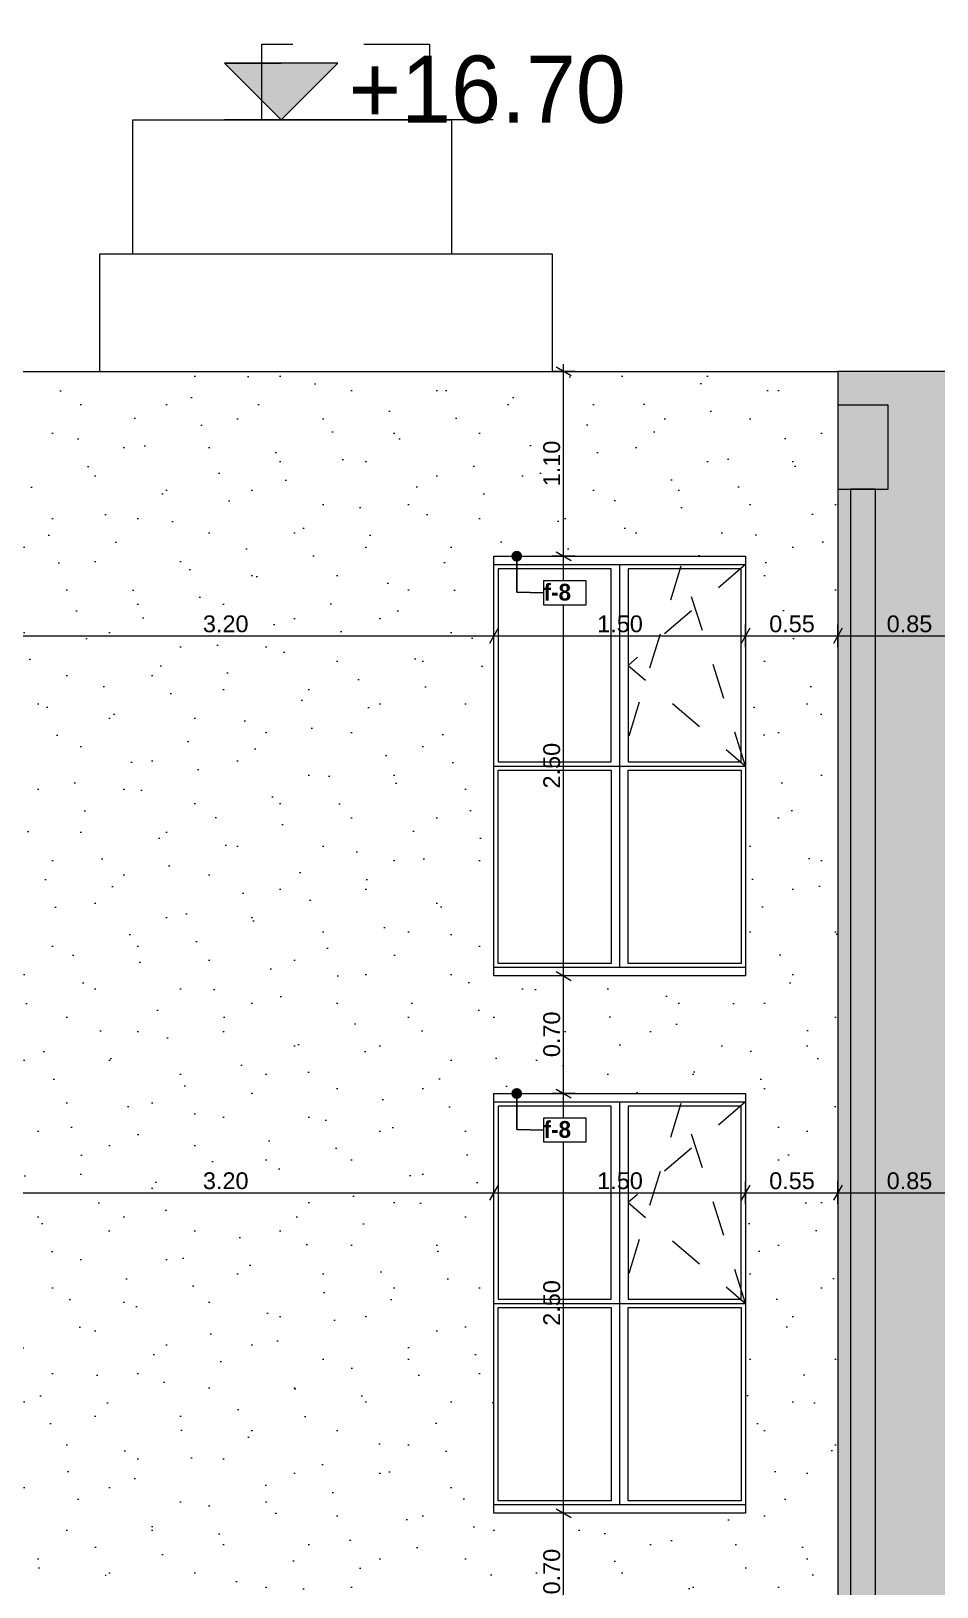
# Model space of a CAD drawing. Header units: millimetres. Extents: x 475206255 to 476720147, y 4620882299 to 4621447368.
# Drawn here: x 475463477 to 475468875, y 4621138506 to 4621147772 of the extents above; entities that cross this region are included whole.
import ezdxf

# ---------------------------------------------------------------- set-up
doc = ezdxf.new("R2010")
doc.units = ezdxf.units.MM
doc.header["$MEASUREMENT"] = 0
doc.set_wipeout_variables(frame=1)
doc.linetypes.add('Dashed', pattern=[423.333333, 211.666667, -211.666667])
doc.linetypes.add('Long Dashed', pattern=[1058.333302, 634.99999, -423.333311])
for name, color, linetype, lineweight in [('0_Pen_No__1_Pen_No__250', 7, 'Continuous', 0), ('0_Pen_No__250_Pen_No__142', 142, 'Continuous', 0), ('0_Pen_No__7_Pen_No__250', 7, 'Continuous', 0), ('Dimensioning - General_Pen_No__142', 142, 'Continuous', 0), ('New_2D Drafting - General_Pen_No__1_Pen_No__253', 252, 'Continuous', 0), ('New_2D Drafting - General_Pen_No__30_Pen_No__9_Pen_No__9_Pen_No__253', 252, 'Continuous', 0), ('New_2D Drafting - General_Pen_No__30_Pen_No__9_Pen_No__9_Pen_No__255', 255, 'Continuous', 0), ('New_2D Drafting - General_Pen_No__30_Pen_No__9_Pen_No__9_Pen_No__42', 250, 'Continuous', 0), ('New_2D Drafting - General_Pen_No__30_Pen_No__9_Pen_No__9_Pen_No__7', 7, 'Continuous', 0), ('New_2D Drafting - General_Pen_No__7_Pen_No__250', 7, 'Continuous', 0), ('New_Annotation - Label_Pen_No__1', 1, 'Continuous', 0), ('New_Structural - Bearing_Pen_No__7', 7, 'Continuous', 0), ('Structural - Bearing_Pen_No__7_Pen_No__7_Pen_No__7', 7, 'Continuous', 0), ('zoma_Pen_No__142', 142, 'Continuous', 0), ('zoma_Pen_No__1_Pen_No__142', 142, 'Continuous', 0)]:
    doc.layers.add(name, color=color, linetype=linetype, lineweight=lineweight)
doc.layers.add('Dimensioning - General', color=7, linetype='Continuous')
doc.layers.add('zoma', color=7, linetype='Continuous')
doc.styles.add('GENERATED_STYLE_2', font='arial.ttf')
doc.styles.add('GENERATED_STYLE_4', font='ACADMTAV.TTF')
doc.styles.add('GENERATED_STYLE_5', font='')
doc.styles.get('GENERATED_STYLE_5').set_extended_font_data('Avaza', bold=True)
doc.dimstyles.new('GENERATED_STYLE__1', dxfattribs={"dimtxt": 100, "dimasz": 68.640772, "dimexe": 0.18, "dimexo": 0.0625, "dimgap": 0, "dimtad": 1, "dimlfac": 0.001, "dimzin": 0, "dimdsep": 46, "dimtxsty": 'GENERATED_STYLE_2', "dimblk": 'ARROWHEAD_2', "dimblk1": 'ARROWHEAD_2', "dimblk2": 'ARROWHEAD_2', "dimcen": 0.09, "dimse1": 1, "dimse2": 1, "dimclrd": 142, "dimclre": 142, "dimclrt": 142, "dimadec": 0, "dimazin": 0, "dimtfac": 1, "dimtdec": 4, "dimtmove": 0, "dimatfit": 3, "dimfxl": 1, "dimtolj": 1, "dimtzin": 0, "dimarcsym": 0})
doc.dimstyles.new('GENERATED_STYLE__18', dxfattribs={"dimtxt": 100, "dimasz": 68.640772, "dimexe": 0.18, "dimexo": 0.0625, "dimgap": 0, "dimtad": 1, "dimtih": 1, "dimtoh": 1, "dimlfac": 0.001, "dimzin": 0, "dimdsep": 46, "dimtxsty": 'GENERATED_STYLE_2', "dimblk": 'ARROWHEAD_2', "dimblk1": 'ARROWHEAD_2', "dimblk2": 'ARROWHEAD_2', "dimcen": 0.09, "dimse1": 1, "dimse2": 1, "dimclrd": 142, "dimclre": 142, "dimclrt": 142, "dimadec": 0, "dimazin": 0, "dimtfac": 1, "dimtdec": 4, "dimtmove": 0, "dimatfit": 3, "dimfxl": 1, "dimtolj": 1, "dimtzin": 0, "dimarcsym": 0})
doc.dimstyles.new('GENERATED_STYLE__3', dxfattribs={"dimtxt": 200, "dimasz": 64.421331, "dimexe": 0.18, "dimexo": 3, "dimgap": 0, "dimtad": 1, "dimtih": 1, "dimtoh": 1, "dimlfac": 0.001, "dimzin": 0, "dimdsep": 46, "dimtxsty": 'GENERATED_STYLE_2', "dimblk": 'ARROWHEAD_2', "dimblk1": 'ARROWHEAD_2', "dimblk2": 'ARROWHEAD_2', "dimcen": 0.09, "dimclrd": 142, "dimclre": 142, "dimclrt": 142, "dimadec": 0, "dimazin": 0, "dimtfac": 1, "dimtdec": 4, "dimtmove": 0, "dimatfit": 3, "dimfxl": 1, "dimtolj": 1, "dimtzin": 0, "dimarcsym": 0})
doc.dimstyles.new('GENERATED_STYLE__33', dxfattribs={"dimtxt": 0.18, "dimasz": 127.68, "dimexe": 0.18, "dimexo": 0.0625, "dimgap": 0, "dimtad": 0, "dimtih": 1, "dimtoh": 1, "dimdec": 4, "dimzin": 0, "dimdsep": 46, "dimcen": 0.09, "dimadec": 0, "dimazin": 0, "dimtfac": 1, "dimtdec": 4, "dimtmove": 0, "dimatfit": 3, "dimldrblk": 'ARROWHEAD_11', "dimfxl": 1, "dimtolj": 1, "dimtzin": 0, "dimarcsym": 0})

# ---------------------------------------------------------------- blocks, each defined once
blk = doc.blocks.new('*D558', base_point=(475826095.8, 4621095193.2))
at = {"layer": 'Dimensioning - General_Pen_No__142', "color": 142, "linetype": 'Continuous', "lineweight": 0, "transparency": 16777216}
for p, q in [((475466605.7, 4621138970.9), (475466696, 4621138918.8)), ((475466718.6, 4621138944.9), (475466583.1, 4621138944.9)), ((475466650.9, 4621138244.9), (475466650.9, 4621138944.9)), ((475466718.6, 4621138244.9), (475466583.1, 4621138244.9)), ((475466605.7, 4621138270.9), (475466696, 4621138218.8))]:
    blk.add_line(p, q, dxfattribs=at)
at = {"layer": 'Dimensioning - General_Pen_No__142', "color": 142, "lineweight": 0, "transparency": 16777216, "insert": (475466630.9, 4621138461.4), "char_height": 100, "attachment_point": 7, "rotation": 90, "style": 'GENERATED_STYLE_2'}
blk.add_mtext('\\A1;{\\pql;\\fArial|b0|i0|c204|p0;\\W1.000000;0.70}', dxfattribs=at)
blk = doc.blocks.new('ARROWHEAD_2')
at = {"color": 0, "linetype": 'Continuous', "lineweight": 0}
for p, q in [((0, 0), (-1, 0)), ((-0.38, -0.66), (0.38, 0.66))]:
    blk.add_line(p, q, dxfattribs=at)
blk = doc.blocks.new('*D559', base_point=(475826095.8, 4621095193.2))
at = {"layer": 'Dimensioning - General_Pen_No__142', "color": 142, "linetype": 'Continuous', "lineweight": 0, "transparency": 16777216}
for p, q in [((475466605.7, 4621141470.9), (475466696, 4621141418.8)), ((475466718.6, 4621141444.9), (475466583.1, 4621141444.9)), ((475466650.9, 4621138944.9), (475466650.9, 4621141444.9)), ((475466605.7, 4621138970.9), (475466696, 4621138918.8)), ((475466718.6, 4621138944.9), (475466583.1, 4621138944.9))]:
    blk.add_line(p, q, dxfattribs=at)
at = {"layer": 'Dimensioning - General_Pen_No__142', "color": 142, "lineweight": 0, "transparency": 16777216, "insert": (475466630.9, 4621140061.4), "char_height": 100, "attachment_point": 7, "rotation": 90, "style": 'GENERATED_STYLE_2'}
blk.add_mtext('\\A1;{\\pql;\\fArial|b0|i0|c204|p0;\\W1.000000;2.50}', dxfattribs=at)
blk = doc.blocks.new('*D560', base_point=(475826095.8, 4621095193.2))
at = {"layer": 'Dimensioning - General_Pen_No__142', "color": 142, "linetype": 'Continuous', "lineweight": 0, "transparency": 16777216}
for p, q in [((475466718.6, 4621142144.9), (475466583.1, 4621142144.9)), ((475466605.7, 4621142170.9), (475466696, 4621142118.8)), ((475466650.9, 4621141444.9), (475466650.9, 4621142144.9)), ((475466605.7, 4621141470.9), (475466696, 4621141418.8)), ((475466718.6, 4621141444.9), (475466583.1, 4621141444.9))]:
    blk.add_line(p, q, dxfattribs=at)
at = {"layer": 'Dimensioning - General_Pen_No__142', "color": 142, "lineweight": 0, "transparency": 16777216, "insert": (475466630.9, 4621141661.4), "char_height": 100, "attachment_point": 7, "rotation": 90, "style": 'GENERATED_STYLE_2'}
blk.add_mtext('\\A1;{\\pql;\\fArial|b0|i0|c204|p0;\\W1.000000;0.70}', dxfattribs=at)
blk = doc.blocks.new('*D561', base_point=(475826095.8, 4621095193.2))
at = {"layer": 'Dimensioning - General_Pen_No__142', "color": 142, "linetype": 'Continuous', "lineweight": 0, "transparency": 16777216}
for p, q in [((475466718.6, 4621144644.9), (475466583.1, 4621144644.9)), ((475466605.7, 4621144670.9), (475466696, 4621144618.8)), ((475466650.9, 4621142144.9), (475466650.9, 4621144644.9)), ((475466718.6, 4621142144.9), (475466583.1, 4621142144.9)), ((475466605.7, 4621142170.9), (475466696, 4621142118.8))]:
    blk.add_line(p, q, dxfattribs=at)
at = {"layer": 'Dimensioning - General_Pen_No__142', "color": 142, "lineweight": 0, "transparency": 16777216, "insert": (475466630.9, 4621143261.4), "char_height": 100, "attachment_point": 7, "rotation": 90, "style": 'GENERATED_STYLE_2'}
blk.add_mtext('\\A1;{\\pql;\\fArial|b0|i0|c204|p0;\\W1.000000;2.50}', dxfattribs=at)
blk = doc.blocks.new('*D562', base_point=(475826095.8, 4621095193.2))
at = {"layer": 'Dimensioning - General_Pen_No__142', "color": 142, "linetype": 'Continuous', "lineweight": 0, "transparency": 16777216}
for p, q in [((475466718.6, 4621145744.5), (475466583.1, 4621145744.5)), ((475466696, 4621145718.4), (475466605.7, 4621145770.5)), ((475466650.9, 4621145744.5), (475466650.9, 4621145788.6)), ((475466650.9, 4621144644.9), (475466650.9, 4621145744.5)), ((475466718.6, 4621144644.9), (475466583.1, 4621144644.9)), ((475466605.7, 4621144670.9), (475466696, 4621144618.8))]:
    blk.add_line(p, q, dxfattribs=at)
at = {"layer": 'Dimensioning - General_Pen_No__142', "color": 142, "lineweight": 0, "transparency": 16777216, "insert": (475466630.9, 4621145061.2), "char_height": 100, "attachment_point": 7, "rotation": 90, "style": 'GENERATED_STYLE_2'}
blk.add_mtext('\\A1;{\\pql;\\fArial|b0|i0|c204|p0;\\W1.000000;1.10}', dxfattribs=at)
blk = doc.blocks.new('*D580', base_point=(475826095.8, 4621095193.2))
at = {"layer": 'Dimensioning - General_Pen_No__142', "color": 142, "linetype": 'Continuous', "lineweight": 0, "transparency": 16777216}
for p, q in [((475483423.3, 4621140444.9), (475483287.8, 4621140444.9)), ((475483310.4, 4621140470.9), (475483400.7, 4621140418.8)), ((475483355.6, 4621137944.9), (475483355.6, 4621140444.9)), ((475483423.3, 4621137944.9), (475483287.8, 4621137944.9)), ((475483310.4, 4621137970.9), (475483400.7, 4621137918.8))]:
    blk.add_line(p, q, dxfattribs=at)
at = {"layer": 'Dimensioning - General_Pen_No__142', "color": 142, "lineweight": 0, "transparency": 16777216, "insert": (475483335.6, 4621139061.4), "char_height": 100, "attachment_point": 7, "rotation": 90, "style": 'GENERATED_STYLE_2'}
blk.add_mtext('\\A1;{\\pql;\\fArial|b0|i0|c204|p0;\\W1.000000;2.50}', dxfattribs=at)
blk = doc.blocks.new('*D581', base_point=(475826095.8, 4621095193.2))
at = {"layer": 'Dimensioning - General_Pen_No__142', "color": 142, "linetype": 'Continuous', "lineweight": 0, "transparency": 16777216}
for p, q in [((475483310.4, 4621141170.9), (475483400.7, 4621141118.8)), ((475483423.3, 4621141144.9), (475483287.8, 4621141144.9)), ((475483355.6, 4621140444.9), (475483355.6, 4621141144.9)), ((475483423.3, 4621140444.9), (475483287.8, 4621140444.9)), ((475483310.4, 4621140470.9), (475483400.7, 4621140418.8))]:
    blk.add_line(p, q, dxfattribs=at)
at = {"layer": 'Dimensioning - General_Pen_No__142', "color": 142, "lineweight": 0, "transparency": 16777216, "insert": (475483335.6, 4621140661.4), "char_height": 100, "attachment_point": 7, "rotation": 90, "style": 'GENERATED_STYLE_2'}
blk.add_mtext('\\A1;{\\pql;\\fArial|b0|i0|c204|p0;\\W1.000000;0.70}', dxfattribs=at)
blk = doc.blocks.new('*D582', base_point=(475826095.8, 4621095193.2))
at = {"layer": 'Dimensioning - General_Pen_No__142', "color": 142, "linetype": 'Continuous', "lineweight": 0, "transparency": 16777216}
for p, q in [((475483310.4, 4621143670.9), (475483400.7, 4621143618.8)), ((475483423.3, 4621143644.9), (475483287.8, 4621143644.9)), ((475483355.6, 4621141144.9), (475483355.6, 4621143644.9)), ((475483310.4, 4621141170.9), (475483400.7, 4621141118.8)), ((475483423.3, 4621141144.9), (475483287.8, 4621141144.9))]:
    blk.add_line(p, q, dxfattribs=at)
at = {"layer": 'Dimensioning - General_Pen_No__142', "color": 142, "lineweight": 0, "transparency": 16777216, "insert": (475483335.6, 4621142261.4), "char_height": 100, "attachment_point": 7, "rotation": 90, "style": 'GENERATED_STYLE_2'}
blk.add_mtext('\\A1;{\\pql;\\fArial|b0|i0|c204|p0;\\W1.000000;2.50}', dxfattribs=at)
blk = doc.blocks.new('*D583', base_point=(475826095.8, 4621095193.2))
at = {"layer": 'Dimensioning - General_Pen_No__142', "color": 142, "linetype": 'Continuous', "lineweight": 0, "transparency": 16777216}
for p, q in [((475483355.6, 4621144744.5), (475483355.6, 4621144788.6)), ((475483423.3, 4621144744.5), (475483287.8, 4621144744.5)), ((475483400.7, 4621144718.4), (475483310.4, 4621144770.5)), ((475483355.6, 4621143644.9), (475483355.6, 4621144744.5)), ((475483310.4, 4621143670.9), (475483400.7, 4621143618.8)), ((475483423.3, 4621143644.9), (475483287.8, 4621143644.9))]:
    blk.add_line(p, q, dxfattribs=at)
at = {"layer": 'Dimensioning - General_Pen_No__142', "color": 142, "lineweight": 0, "transparency": 16777216, "insert": (475483335.6, 4621144061.2), "char_height": 100, "attachment_point": 7, "rotation": 90, "style": 'GENERATED_STYLE_2'}
blk.add_mtext('\\A1;{\\pql;\\fArial|b0|i0|c204|p0;\\W1.000000;1.10}', dxfattribs=at)
blk = doc.blocks.new('*D1545', base_point=(475826095.8, 4621095193.2))
at = {"layer": 'zoma_Pen_No__142', "color": 142, "linetype": 'Continuous', "lineweight": 0, "transparency": 16777216}
for p, q in [((475461409, 4621128812.1), (475461360.1, 4621128727.4)), ((475461384.6, 4621128706.2), (475461384.6, 4621128833.3)), ((475461384.6, 4621128769.8), (475467884.6, 4621128769.8)), ((475467909, 4621128812.1), (475467860.1, 4621128727.4)), ((475467884.6, 4621128706.2), (475467884.6, 4621128833.3))]:
    blk.add_line(p, q, dxfattribs=at)
at = {"layer": 'zoma_Pen_No__142', "color": 142, "lineweight": 0, "transparency": 16777216, "char_height": 200, "attachment_point": 7, "style": 'GENERATED_STYLE_2'}
for s, insert in [('\\A1;{\\pql;\\fArial|b0|i0|c204|p0;\\W1.000000;6.50}', (475464367.7, 4621128809.8)), ('\\A1;{\\pql;\\fArial|b0|i0|c204|p0;\\W1.000000;0.40}', (475467326.2, 4621128809.8))]:
    blk.add_mtext(s, dxfattribs=dict(at, insert=insert))
blk = doc.blocks.new('*D1546', base_point=(475826095.8, 4621095193.2))
at = {"layer": 'zoma_Pen_No__142', "color": 142, "linetype": 'Continuous', "lineweight": 0, "transparency": 16777216}
for p, q in [((475467909, 4621128812.1), (475467860.1, 4621128727.4)), ((475467884.6, 4621128706.2), (475467884.6, 4621128833.3)), ((475467884.6, 4621128769.8), (475468284.6, 4621128769.8)), ((475468309, 4621128812.1), (475468260.1, 4621128727.4)), ((475468284.6, 4621128706.2), (475468284.6, 4621128833.3))]:
    blk.add_line(p, q, dxfattribs=at)
blk = doc.blocks.new('*D1547', base_point=(475826095.8, 4621095193.2))
at = {"layer": 'zoma_Pen_No__142', "color": 142, "linetype": 'Continuous', "lineweight": 0, "transparency": 16777216}
for p, q in [((475468309, 4621128812.1), (475468260.1, 4621128727.4)), ((475468284.6, 4621128706.2), (475468284.6, 4621128833.3)), ((475468284.6, 4621128769.8), (475474384.6, 4621128769.8)), ((475474409, 4621128812.1), (475474360.1, 4621128727.4)), ((475474384.6, 4621128706.2), (475474384.6, 4621128833.3))]:
    blk.add_line(p, q, dxfattribs=at)
at = {"layer": 'zoma_Pen_No__142', "color": 142, "lineweight": 0, "transparency": 16777216, "char_height": 200, "attachment_point": 7, "style": 'GENERATED_STYLE_2'}
for s, insert in [('\\A1;{\\pql;\\fArial|b0|i0|c204|p0;\\W1.000000;6.10}', (475471067.7, 4621128809.8)), ('\\A1;{\\pql;\\fArial|b0|i0|c204|p0;\\W1.000000;0.40}', (475473826.2, 4621128809.8))]:
    blk.add_mtext(s, dxfattribs=dict(at, insert=insert))
blk = doc.blocks.new('ARROWHEAD_11')
at = {"color": 0, "linetype": 'Continuous', "lineweight": 0}
blk.add_line((0, 0), (-1, 0), dxfattribs=at)
at = {"color": 0, "linetype": 'Continuous', "lineweight": 0, "const_width": 0.25, "flags": 128}
blk.add_lwpolyline([(-0.125, 0, 1), (0.125, 0, 1)], format="xyb", close=True, dxfattribs=at)
blk = doc.blocks.new('*D1896', base_point=(475826095.8, 4621095193.2))
at = {"layer": 'Dimensioning - General_Pen_No__142', "color": 142, "linetype": 'Continuous', "lineweight": 0, "transparency": 16777216}
for p, q in [((475463034.6, 4621144103.1), (475463034.6, 4621144238.6)), ((475466234.5, 4621144103.1), (475466234.5, 4621144238.6)), ((475463060.6, 4621144216), (475463008.5, 4621144125.7)), ((475463034.6, 4621144170.8), (475466234.5, 4621144170.8)), ((475466260.6, 4621144216), (475466208.5, 4621144125.7))]:
    blk.add_line(p, q, dxfattribs=at)
at = {"layer": 'Dimensioning - General_Pen_No__142', "color": 142, "lineweight": 0, "transparency": 16777216, "insert": (475464501.1, 4621144190.8), "char_height": 100, "attachment_point": 7, "style": 'GENERATED_STYLE_2'}
blk.add_mtext('\\A1;{\\pql;\\fArial|b0|i0|c204|p0;\\W1.000000;3.20}', dxfattribs=at)
blk = doc.blocks.new('*D1897', base_point=(475826095.8, 4621095193.2))
at = {"layer": 'Dimensioning - General_Pen_No__142', "color": 142, "linetype": 'Continuous', "lineweight": 0, "transparency": 16777216}
for p, q in [((475466234.5, 4621144103.1), (475466234.5, 4621144238.6)), ((475467734.5, 4621144103.1), (475467734.5, 4621144238.6)), ((475466260.6, 4621144216), (475466208.5, 4621144125.7)), ((475466234.5, 4621144170.8), (475467734.5, 4621144170.8)), ((475467760.6, 4621144216), (475467708.5, 4621144125.7))]:
    blk.add_line(p, q, dxfattribs=at)
at = {"layer": 'Dimensioning - General_Pen_No__142', "color": 142, "lineweight": 0, "transparency": 16777216, "insert": (475466851.1, 4621144190.8), "char_height": 100, "attachment_point": 7, "style": 'GENERATED_STYLE_2'}
blk.add_mtext('\\A1;{\\pql;\\fArial|b0|i0|c204|p0;\\W1.000000;1.50}', dxfattribs=at)
blk = doc.blocks.new('*D1898', base_point=(475826095.8, 4621095193.2))
at = {"layer": 'Dimensioning - General_Pen_No__142', "color": 142, "linetype": 'Continuous', "lineweight": 0, "transparency": 16777216}
for p, q in [((475467734.5, 4621144103.1), (475467734.5, 4621144238.6)), ((475468284.5, 4621144103.1), (475468284.5, 4621144238.6)), ((475467760.6, 4621144216), (475467708.5, 4621144125.7)), ((475467734.5, 4621144170.8), (475468284.5, 4621144170.8)), ((475468310.5, 4621144216), (475468258.4, 4621144125.7))]:
    blk.add_line(p, q, dxfattribs=at)
at = {"layer": 'Dimensioning - General_Pen_No__142', "color": 142, "lineweight": 0, "transparency": 16777216, "insert": (475467876, 4621144190.8), "char_height": 100, "attachment_point": 7, "style": 'GENERATED_STYLE_2'}
blk.add_mtext('\\A1;{\\pql;\\fArial|b0|i0|c204|p0;\\W1.000000;0.55}', dxfattribs=at)
blk = doc.blocks.new('*D1899', base_point=(475826095.8, 4621095193.2))
at = {"layer": 'Dimensioning - General_Pen_No__142', "color": 142, "linetype": 'Continuous', "lineweight": 0, "transparency": 16777216}
for p, q in [((475468284.5, 4621144103.1), (475468284.5, 4621144238.6)), ((475469134.7, 4621144103.1), (475469134.7, 4621144238.6)), ((475468310.5, 4621144216), (475468258.4, 4621144125.7)), ((475468284.5, 4621144170.8), (475469134.7, 4621144170.8)), ((475469160.8, 4621144216), (475469108.6, 4621144125.7))]:
    blk.add_line(p, q, dxfattribs=at)
at = {"layer": 'Dimensioning - General_Pen_No__142', "color": 142, "lineweight": 0, "transparency": 16777216, "insert": (475468576.1, 4621144190.8), "char_height": 100, "attachment_point": 7, "style": 'GENERATED_STYLE_2'}
blk.add_mtext('\\A1;{\\pql;\\fArial|b0|i0|c204|p0;\\W1.000000;0.85}', dxfattribs=at)
blk = doc.blocks.new('*D2170', base_point=(475826095.8, 4621095193.2))
at = {"layer": 'Dimensioning - General_Pen_No__142', "color": 142, "linetype": 'Continuous', "lineweight": 0, "transparency": 16777216}
for p, q in [((475463060.6, 4621140899.1), (475463008.5, 4621140808.8)), ((475463034.6, 4621140786.2), (475463034.6, 4621140921.7)), ((475466260.6, 4621140899.1), (475466208.5, 4621140808.8)), ((475466234.5, 4621140786.2), (475466234.5, 4621140921.7)), ((475463034.6, 4621140854), (475466234.5, 4621140854))]:
    blk.add_line(p, q, dxfattribs=at)
at = {"layer": 'Dimensioning - General_Pen_No__142', "color": 142, "lineweight": 0, "transparency": 16777216, "insert": (475464501.1, 4621140874), "char_height": 100, "attachment_point": 7, "style": 'GENERATED_STYLE_2'}
blk.add_mtext('\\A1;{\\pql;\\fArial|b0|i0|c204|p0;\\W1.000000;3.20}', dxfattribs=at)
blk = doc.blocks.new('*D2171', base_point=(475826095.8, 4621095193.2))
at = {"layer": 'Dimensioning - General_Pen_No__142', "color": 142, "linetype": 'Continuous', "lineweight": 0, "transparency": 16777216}
for p, q in [((475466260.6, 4621140899.1), (475466208.5, 4621140808.8)), ((475466234.5, 4621140786.2), (475466234.5, 4621140921.7)), ((475467760.6, 4621140899.1), (475467708.5, 4621140808.8)), ((475467734.5, 4621140786.2), (475467734.5, 4621140921.7)), ((475466234.5, 4621140854), (475467734.5, 4621140854))]:
    blk.add_line(p, q, dxfattribs=at)
at = {"layer": 'Dimensioning - General_Pen_No__142', "color": 142, "lineweight": 0, "transparency": 16777216, "insert": (475466851.1, 4621140874), "char_height": 100, "attachment_point": 7, "style": 'GENERATED_STYLE_2'}
blk.add_mtext('\\A1;{\\pql;\\fArial|b0|i0|c204|p0;\\W1.000000;1.50}', dxfattribs=at)
blk = doc.blocks.new('*D2172', base_point=(475826095.8, 4621095193.2))
at = {"layer": 'Dimensioning - General_Pen_No__142', "color": 142, "linetype": 'Continuous', "lineweight": 0, "transparency": 16777216}
for p, q in [((475467760.6, 4621140899.1), (475467708.5, 4621140808.8)), ((475467734.5, 4621140786.2), (475467734.5, 4621140921.7)), ((475468310.5, 4621140899.1), (475468258.4, 4621140808.8)), ((475468284.5, 4621140786.2), (475468284.5, 4621140921.7)), ((475467734.5, 4621140854), (475468284.5, 4621140854))]:
    blk.add_line(p, q, dxfattribs=at)
at = {"layer": 'Dimensioning - General_Pen_No__142', "color": 142, "lineweight": 0, "transparency": 16777216, "insert": (475467876, 4621140874), "char_height": 100, "attachment_point": 7, "style": 'GENERATED_STYLE_2'}
blk.add_mtext('\\A1;{\\pql;\\fArial|b0|i0|c204|p0;\\W1.000000;0.55}', dxfattribs=at)
blk = doc.blocks.new('*D2173', base_point=(475826095.8, 4621095193.2))
at = {"layer": 'Dimensioning - General_Pen_No__142', "color": 142, "linetype": 'Continuous', "lineweight": 0, "transparency": 16777216}
for p, q in [((475468310.5, 4621140899.1), (475468258.4, 4621140808.8)), ((475468284.5, 4621140786.2), (475468284.5, 4621140921.7)), ((475469160.8, 4621140899.1), (475469108.6, 4621140808.8)), ((475469134.7, 4621140786.2), (475469134.7, 4621140921.7)), ((475468284.5, 4621140854), (475469134.7, 4621140854))]:
    blk.add_line(p, q, dxfattribs=at)
at = {"layer": 'Dimensioning - General_Pen_No__142', "color": 142, "lineweight": 0, "transparency": 16777216, "insert": (475468576.1, 4621140874), "char_height": 100, "attachment_point": 7, "style": 'GENERATED_STYLE_2'}
blk.add_mtext('\\A1;{\\pql;\\fArial|b0|i0|c204|p0;\\W1.000000;0.85}', dxfattribs=at)

msp = doc.modelspace()

# ---------------------------------------------------------------- hatches: boundary and pattern name
at = {"layer": '0_Pen_No__250_Pen_No__142', "linetype": 'Continuous', "lineweight": 0}
msp.add_hatch(color=142, dxfattribs=at).paths.add_polyline_path([(475464968.029, 4621147244.472), (475465305.723, 4621147582), (475464630.5, 4621147582.165)])
at = {"layer": 'New_2D Drafting - General_Pen_No__30_Pen_No__9_Pen_No__9_Pen_No__253', "linetype": 'Continuous', "lineweight": 0}
h = msp.add_hatch(dxfattribs=at)
h.set_pattern_fill('BRICK___RUNNING_BOND', color=252, style=0, pattern_type=2)
h.set_pattern_definition([(0, (475826095.757, 4621095193.19), (0, 66.64), []), (90, (475826095.76, 4621095193.2), (-244.8, 0), [66.64, -66.64]), (90, (475826218.16, 4621095259.83), (-244.8, 0), [66.64, -66.64])])
h.paths.add_polyline_path([(475468284.453, 4621132544.873), (475468284.453, 4621132444.873), (475474784.805, 4621132444.873), (475474784.805, 4621145744.467), (475468284.453, 4621145744.467)])
h.paths.add_polyline_path([(475470833.669, 4621141864.899), (475469033.669, 4621141864.899), (475469033.669, 4621142144.899), (475469134.703, 4621142144.899), (475469134.703, 4621144644.905), (475470734.703, 4621144644.905), (475470734.703, 4621142144.899), (475470833.669, 4621142144.899)], flags=0)
h.paths.add_polyline_path([(475469033.669, 4621135744.899), (475469033.669, 4621135464.899), (475469134.703, 4621135464.899), (475470734.703, 4621135464.899), (475470833.669, 4621135464.899), (475470833.669, 4621135744.899), (475470734.703, 4621135744.899), (475470734.703, 4621138244.91), (475469134.703, 4621138244.91), (475469134.703, 4621135744.899)], flags=0)
h.paths.add_polyline_path([(475469134.703, 4621138664.899), (475470734.703, 4621138664.899), (475470833.669, 4621138664.899), (475470833.669, 4621138944.899), (475470734.703, 4621138944.899), (475470734.703, 4621141444.911), (475469134.703, 4621141444.911), (475469134.703, 4621138944.899), (475469033.669, 4621138944.899), (475469033.669, 4621138664.899)], flags=0)
h.paths.add_polyline_path([(475469080.654, 4621135044.91), (475469080.654, 4621133444.91), (475470680.654, 4621133444.91), (475470680.654, 4621135044.91)], flags=0)
h.paths.add_polyline_path([(475471684.228, 4621145344.917), (475474384.884, 4621145344.917), (475474384.884, 4621133644.895), (475471684.228, 4621133644.895)], flags=0)
at = {"layer": 'New_2D Drafting - General_Pen_No__30_Pen_No__9_Pen_No__9_Pen_No__255', "linetype": 'Continuous', "lineweight": 0}
for points in [[(475468284.453, 4621145044.636), (475468584.557, 4621145044.636), (475468584.557, 4621145544.636), (475468284.453, 4621145544.636)], [(475468509.557, 4621145044.643), (475468359.557, 4621145044.642), (475468359.57, 4621132444.873), (475468509.57, 4621132444.873)]]:
    msp.add_hatch(color=255, dxfattribs=at).paths.add_polyline_path(points)
at = {"layer": 'New_2D Drafting - General_Pen_No__30_Pen_No__9_Pen_No__9_Pen_No__42', "linetype": 'Continuous', "lineweight": 0}
h = msp.add_hatch(dxfattribs=at)
h.set_pattern_fill('CUT_STONE', color=250, style=0, pattern_type=2)
h.set_pattern_definition([(45, (475826095.76, 4621095993.2), (-254.55844, 254.55844), [0, -240, 0, -360]), (110, (475826895.76, 4621095993.2), (338.28934, 123.12725), [0, -176, 0, -304])])
h.paths.add_polyline_path([(475468284.453, 4621145744.467), (475468284.453, 4621135044.875), (475468284.453, 4621132444.873), (475467884.538, 4621132444.873), (475467884.538, 4621135044.875), (475466234.265, 4621135044.875), (475466234.265, 4621132444.873), (475463033.843, 4621132444.873), (475463033.843, 4621135044.875), (475461534.257, 4621135044.875), (475461534.257, 4621132444.873), (475460984.396, 4621132444.873), (475460984.396, 4621145744.467)])
h.paths.add_polyline_path([(475461534.56, 4621141444.875), (475463034.56, 4621141444.875), (475463034.56, 4621138944.874), (475461534.56, 4621138944.874)], flags=0)
h.paths.add_polyline_path([(475461534.56, 4621142144.874), (475461534.56, 4621144644.874), (475463034.56, 4621144644.874), (475463034.56, 4621142144.874)], flags=0)
h.paths.add_polyline_path([(475461534.56, 4621135744.874), (475461534.56, 4621138244.874), (475463034.56, 4621138244.874), (475463034.56, 4621135744.874)], flags=0)
h.paths.add_polyline_path([(475466234.548, 4621138244.874), (475467734.548, 4621138244.874), (475467734.548, 4621135744.874), (475466234.548, 4621135744.874)], flags=0)
h.paths.add_polyline_path([(475466234.548, 4621144644.874), (475467734.548, 4621144644.874), (475467734.548, 4621142144.874), (475466234.548, 4621142144.874)], flags=0)
h.paths.add_polyline_path([(475467734.548, 4621138944.874), (475466234.548, 4621138944.874), (475466234.548, 4621141444.875), (475467734.548, 4621141444.875)], flags=0)

# ---------------------------------------------------------------- linework, layer by layer
at = {"layer": '0_Pen_No__1_Pen_No__250', "color": 7, "linetype": 'Continuous', "lineweight": 0, "flags": 128}
for points in [[(475464968.029, 4621147244.472), (475464630.5, 4621147582.165), (475464968.111, 4621147582.083)], [(475464968.029, 4621147244.472), (475465305.723, 4621147582), (475464968.111, 4621147582.083)], [(475466230.418, 4621147244.164), (475464630.418, 4621147244.554)]]:
    msp.add_lwpolyline(points, dxfattribs=at)
at = {"layer": '0_Pen_No__250_Pen_No__142', "color": 142, "linetype": 'Continuous', "lineweight": 0, "flags": 128}
msp.add_lwpolyline([(475464968.029, 4621147244.472), (475465305.723, 4621147582), (475464630.5, 4621147582.165)], close=True, dxfattribs=at)
at = {"layer": '0_Pen_No__7_Pen_No__250', "color": 7, "linetype": 'Continuous', "lineweight": 0, "flags": 128}
for points in [[(475466234.547, 4621144644.875), (475467734.547, 4621144644.875)], [(475467734.547, 4621142144.874), (475466234.547, 4621142144.874)], [(475466234.547, 4621141444.875), (475467734.547, 4621141444.875)], [(475467734.547, 4621138944.874), (475466234.547, 4621138944.874)]]:
    msp.add_lwpolyline(points, dxfattribs=at)
at = {"layer": 'New_2D Drafting - General_Pen_No__1_Pen_No__253', "color": 252, "linetype": 'Long Dashed', "lineweight": 0, "flags": 128}
msp.add_lwpolyline([(475464851.371, 4621147244.324), (475464851.371, 4621147694.467), (475465851.371, 4621147694.467), (475465851.371, 4621147227.21)], dxfattribs=at)
at = {"layer": 'New_2D Drafting - General_Pen_No__30_Pen_No__9_Pen_No__9_Pen_No__7', "color": 7, "linetype": 'Continuous', "lineweight": 0, "flags": 128}
for points in [[(475468284.453, 4621145744.467), (475468284.453, 4621135044.875), (475468284.453, 4621132444.873), (475467884.538, 4621132444.873), (475467884.538, 4621135044.875), (475466234.265, 4621135044.875), (475466234.265, 4621132444.873), (475463033.843, 4621132444.873), (475463033.843, 4621135044.875), (475461534.257, 4621135044.875), (475461534.257, 4621132444.873), (475460984.396, 4621132444.873), (475460984.396, 4621145744.467)], [(475468284.453, 4621132544.873), (475468284.453, 4621132444.873), (475474784.805, 4621132444.873), (475474784.805, 4621145744.467), (475468284.453, 4621145744.467)], [(475468284.453, 4621145044.636), (475468584.557, 4621145044.636), (475468584.557, 4621145544.636), (475468284.453, 4621145544.636)], [(475468509.557, 4621145044.643), (475468359.557, 4621145044.642), (475468359.57, 4621132444.873), (475468509.57, 4621132444.873)], [(475466234.548, 4621144644.874), (475467734.548, 4621144644.874), (475467734.548, 4621142144.874), (475466234.548, 4621142144.874)], [(475467734.548, 4621138944.874), (475466234.548, 4621138944.874), (475466234.548, 4621141444.875), (475467734.548, 4621141444.875)]]:
    msp.add_lwpolyline(points, close=True, dxfattribs=at)
at = {"layer": 'New_2D Drafting - General_Pen_No__7_Pen_No__250', "color": 7, "linetype": 'Dashed', "lineweight": 0, "flags": 128}
for points in [[(475467734.345, 4621143394.875), (475467352.486, 4621144594.875), (475466984.611, 4621143394.875)], [(475467734.345, 4621144594.875), (475467034.552, 4621143994.875), (475467734.345, 4621143394.875)], [(475467734.345, 4621140194.875), (475467352.486, 4621141394.875), (475466984.611, 4621140194.875)], [(475467734.345, 4621141394.875), (475467034.552, 4621140794.875), (475467734.345, 4621140194.875)]]:
    msp.add_lwpolyline(points, dxfattribs=at)
at = {"layer": 'New_Structural - Bearing_Pen_No__7', "color": 7, "linetype": 'Continuous', "lineweight": 0}
for p, q in [((475464084.265, 4621146444.287), (475464084.265, 4621147244.324)), ((475464084.265, 4621147244.324), (475465984.265, 4621147244.324)), ((475465984.265, 4621146444.287), (475465984.265, 4621147244.324))]:
    msp.add_line(p, q, dxfattribs=at)
msp.add_lwpolyline([(475466584.265, 4621145744.467), (475466584.265, 4621146444.287), (475463884.265, 4621146444.287), (475463884.265, 4621145744.467)], dxfattribs=at)
at = {"layer": 'Structural - Bearing_Pen_No__7_Pen_No__7_Pen_No__7', "color": 7, "linetype": 'Continuous', "lineweight": 0}
for p, q in [((475466234.878, 4621144594.875), (475467734.345, 4621144594.875)), ((475466234.878, 4621142194.875), (475466234.878, 4621144594.875)), ((475466934.548, 4621144569.875), (475466259.878, 4621144569.875)), ((475466259.878, 4621144569.875), (475466259.878, 4621143419.875)), ((475466934.548, 4621143419.875), (475466934.548, 4621144569.875)), ((475466984.551, 4621144594.875), (475466984.611, 4621142194.937)), ((475467709.345, 4621144569.875), (475467034.552, 4621144569.875)), ((475467034.552, 4621144569.875), (475467034.552, 4621143419.875)), ((475467709.345, 4621143419.875), (475467709.345, 4621144569.875)), ((475467734.345, 4621144594.875), (475467734.345, 4621142194.875)), ((475466234.878, 4621143394.875), (475467734.345, 4621143394.875)), ((475466259.878, 4621143419.875), (475466934.548, 4621143419.875)), ((475467034.552, 4621143419.875), (475467709.345, 4621143419.875)), ((475466259.878, 4621142219.875), (475466259.878, 4621143369.875)), ((475466259.878, 4621143369.875), (475466934.548, 4621143369.875)), ((475466934.548, 4621143369.875), (475466934.548, 4621142219.875)), ((475467034.552, 4621143369.875), (475467709.345, 4621143369.875)), ((475467034.552, 4621142219.875), (475467034.552, 4621143369.875)), ((475467709.345, 4621143369.875), (475467709.345, 4621142219.875)), ((475467734.345, 4621142194.875), (475466234.878, 4621142194.875)), ((475466934.548, 4621142219.875), (475466259.878, 4621142219.875)), ((475467709.345, 4621142219.875), (475467034.552, 4621142219.875)), ((475466234.878, 4621141394.875), (475467734.345, 4621141394.875)), ((475466234.878, 4621138994.875), (475466234.878, 4621141394.875)), ((475466934.548, 4621141369.875), (475466259.878, 4621141369.875)), ((475466259.878, 4621141369.875), (475466259.878, 4621140219.875)), ((475466934.548, 4621140219.875), (475466934.548, 4621141369.875)), ((475466984.551, 4621141394.875), (475466984.611, 4621138994.937)), ((475467709.345, 4621141369.875), (475467034.552, 4621141369.875)), ((475467034.552, 4621141369.875), (475467034.552, 4621140219.875)), ((475467709.345, 4621140219.875), (475467709.345, 4621141369.875)), ((475467734.345, 4621141394.875), (475467734.345, 4621138994.875)), ((475466234.878, 4621140194.875), (475467734.345, 4621140194.875)), ((475466259.878, 4621140219.875), (475466934.548, 4621140219.875)), ((475466259.878, 4621139019.875), (475466259.878, 4621140169.875)), ((475466259.878, 4621140169.875), (475466934.548, 4621140169.875)), ((475466934.548, 4621140169.875), (475466934.548, 4621139019.875)), ((475467034.552, 4621140219.875), (475467709.345, 4621140219.875)), ((475467034.552, 4621140169.875), (475467709.345, 4621140169.875)), ((475467034.552, 4621139019.875), (475467034.552, 4621140169.875)), ((475467709.345, 4621140169.875), (475467709.345, 4621139019.875)), ((475467734.345, 4621138994.875), (475466234.878, 4621138994.875)), ((475466934.548, 4621139019.875), (475466259.878, 4621139019.875)), ((475467709.345, 4621139019.875), (475467034.552, 4621139019.875))]:
    msp.add_line(p, q, dxfattribs=at)

# ---------------------------------------------------------------- texts
at = {"layer": 'zoma_Pen_No__1_Pen_No__142', "color": 142, "linetype": 'Continuous', "lineweight": 0, "insert": (475465370.332, 4621147220.728), "char_height": 400, "attachment_point": 7, "rotation": 359.9860128, "style": 'GENERATED_STYLE_4'}
msp.add_mtext('\\A1;{\\pql;\\fAcadMtavr|b0|i0|c0|p0;\\W1.000000;+1\\fAcadMtavr|b0|i0|c0|p0;\\W1.000000;6\\fAcadMtavr|b0|i0|c0|p0;\\W1.000000;.70}', dxfattribs=at)

# ---------------------------------------------------------------- dimensions: what is measured, and where the dimension line sits
at = {"layer": 'Dimensioning - General', "color": 142, "linetype": 'Continuous', "lineweight": 0}
for base, p1, p2, picture, middle in [((475466650.872, 4621145744.467), (475466234.548, 4621144644.874), (475467087.954, 4621145744.467), '*D562', (475466580.872, 4621145190.668)), ((475483355.565, 4621144744.467), (475465435.029, 4621143644.874), (475466288.436, 4621144744.467), '*D583', (475483285.565, 4621144190.668)), ((475466650.872, 4621144644.874), (475466234.548, 4621142144.874), (475466234.548, 4621144644.874), '*D561', (475466580.872, 4621143390.872)), ((475483355.565, 4621143644.874), (475465435.029, 4621141144.874), (475465435.029, 4621143644.874), '*D582', (475483285.565, 4621142390.872)), ((475466650.872, 4621142144.874), (475466234.548, 4621141444.875), (475466234.548, 4621142144.874), '*D560', (475466580.872, 4621141790.872)), ((475466650.872, 4621141444.875), (475466234.548, 4621138944.874), (475466234.548, 4621141444.875), '*D559', (475466580.872, 4621140190.873)), ((475483355.565, 4621141144.874), (475465435.029, 4621140444.875), (475465435.029, 4621141144.874), '*D581', (475483285.565, 4621140790.872)), ((475483355.565, 4621140444.875), (475465435.029, 4621137944.874), (475465435.029, 4621140444.875), '*D580', (475483285.565, 4621139190.873)), ((475466650.872, 4621138944.874), (475466234.548, 4621138244.874), (475466234.548, 4621138944.874), '*D558', (475466580.872, 4621138590.872))]:
    dim = msp.add_linear_dim(base=base, p1=p1, p2=p2, angle=90, dimstyle='GENERATED_STYLE__1', dxfattribs=at)
    dim.commit()
    dim.dimension.update_dxf_attribs({"geometry": picture, "text_midpoint": middle, "dimtype": 160, "text_rotation": 90})
for base, p1, p2, picture, middle in [((475468284.453, 4621144170.845), (475467734.548, 4621144644.874), (475468284.453, 4621144721.013), '*D1898', (475468005.498, 4621144240.845)), ((475469134.703, 4621144170.845), (475468284.453, 4621144721.013), (475469134.703, 4621144644.911), '*D1899', (475468705.576, 4621144240.845)), ((475466234.548, 4621144170.845), (475463034.56, 4621144644.875), (475466234.548, 4621144644.874), '*D1896', (475464630.552, 4621144240.845)), ((475468284.453, 4621140853.963), (475467734.548, 4621141327.992), (475468284.453, 4621141404.131), '*D2172', (475468005.498, 4621140923.963)), ((475469134.703, 4621140853.963), (475468284.453, 4621141404.131), (475469134.703, 4621141328.029), '*D2173', (475468705.576, 4621140923.963)), ((475466234.548, 4621140853.963), (475463034.56, 4621141327.993), (475466234.548, 4621141327.992), '*D2170', (475464630.552, 4621140923.963))]:
    dim = msp.add_linear_dim(base=base, p1=p1, p2=p2, dimstyle='GENERATED_STYLE__18', dxfattribs=at)
    dim.commit()
    dim.dimension.update_dxf_attribs({"geometry": picture, "text_midpoint": middle, "dimtype": 160})
at = {"layer": 'zoma', "color": 142, "linetype": 'Continuous', "lineweight": 0}
for base, p1, p2, picture, middle in [((475467884.571, 4621128769.757), (475461384.571, 4621195872.357), (475467884.571, 4621195872.357), '*D1545', (475464626.567, 4621128909.757)), ((475468284.57, 4621128769.757), (475467884.571, 4621195872.357), (475468284.57, 4621195872.357), '*D1546', (475467585.15, 4621128909.757)), ((475474384.571, 4621128769.757), (475468284.57, 4621195872.357), (475474384.571, 4621180865.796), '*D1547', (475471326.567, 4621128909.757))]:
    dim = msp.add_linear_dim(base=base, p1=p1, p2=p2, dimstyle='GENERATED_STYLE__3', dxfattribs=at)
    dim.commit()
    dim.dimension.update_dxf_attribs({"geometry": picture, "text_midpoint": middle, "dimtype": 160})

# ---------------------------------------------------------------- next in the draw order: wipeouts: each hides what was drawn before it
at = {"color": 1, "linetype": 'Continuous', "lineweight": 0, "ltscale": 23227701242.40731}
msp.add_wipeout([(475466531.581, 4621144356.094), (475466785.699, 4621144356.094), (475466785.699, 4621144497.271), (475466531.581, 4621144497.271)], dxfattribs=at).dxf.layer = 'New_Annotation - Label_Pen_No__1'
at = {"color": 1, "linetype": 'Continuous', "lineweight": 0, "ltscale": 23227685326.43139}
msp.add_wipeout([(475466531.581, 4621141156.094), (475466785.699, 4621141156.094), (475466785.699, 4621141297.271), (475466531.581, 4621141297.271)], dxfattribs=at).dxf.layer = 'New_Annotation - Label_Pen_No__1'

# ---------------------------------------------------------------- next in the draw order: linework, layer by layer
at = {"layer": 'New_Annotation - Label_Pen_No__1', "color": 1, "linetype": 'Continuous', "lineweight": 0, "flags": 128}
for points in [[(475466531.581, 4621144356.094), (475466785.699, 4621144356.094), (475466785.699, 4621144497.271), (475466531.581, 4621144497.271), (475466531.581, 4621144356.094)], [(475466531.581, 4621141156.094), (475466785.699, 4621141156.094), (475466785.699, 4621141297.271), (475466531.581, 4621141297.271), (475466531.581, 4621141156.094)]]:
    msp.add_lwpolyline(points, close=True, dxfattribs=at)

# ---------------------------------------------------------------- next in the draw order: texts
at = {"layer": 'New_Annotation - Label_Pen_No__1', "color": 1, "linetype": 'Continuous', "lineweight": 0, "char_height": 100, "attachment_point": 4, "style": 'GENERATED_STYLE_5'}
for insert in [(475466531.581, 4621144430.152), (475466531.581, 4621141230.152)]:
    msp.add_mtext('\\A1;{\\pql;\\fAvaza|b1|i0|c0|p0;\\W1.000000;f-\\fAvaza|b1|i0|c0|p0;\\W1.000000;8}', dxfattribs=dict(at, insert=insert))

# ---------------------------------------------------------------- next in the draw order: dimensions: what is measured, and where the dimension line sits
at = {"layer": 'Dimensioning - General', "color": 142, "linetype": 'Continuous', "lineweight": 0}
for base, p1, p2, picture, middle in [((475467734.548, 4621144170.845), (475466234.548, 4621144644.874), (475467734.548, 4621144644.874), '*D1897', (475466980.546, 4621144240.845)), ((475467734.548, 4621140853.963), (475466234.548, 4621141327.992), (475467734.548, 4621141327.992), '*D2171', (475466980.546, 4621140923.963))]:
    dim = msp.add_linear_dim(base=base, p1=p1, p2=p2, dimstyle='GENERATED_STYLE__18', dxfattribs=at)
    dim.commit()
    dim.dimension.update_dxf_attribs({"geometry": picture, "text_midpoint": middle, "dimtype": 160})

# ---------------------------------------------------------------- next in the draw order: leaders
at = {"layer": 'New_Annotation - Label_Pen_No__1', "color": 1, "linetype": 'Continuous', "lineweight": 0, "annotation_type": 0, "has_hookline": 1, "hookline_direction": 0, "text_width": 266.95}
for points in [[(475466371.297, 4621144644.874), (475466371.297, 4621144430.152), (475466531.581, 4621144426.682)], [(475466371.297, 4621141444.875), (475466371.297, 4621141230.152), (475466531.581, 4621141226.682)]]:
    msp.add_leader(points, dimstyle='GENERATED_STYLE__33', dxfattribs=at)

doc.saveas('drawing.dxf')
